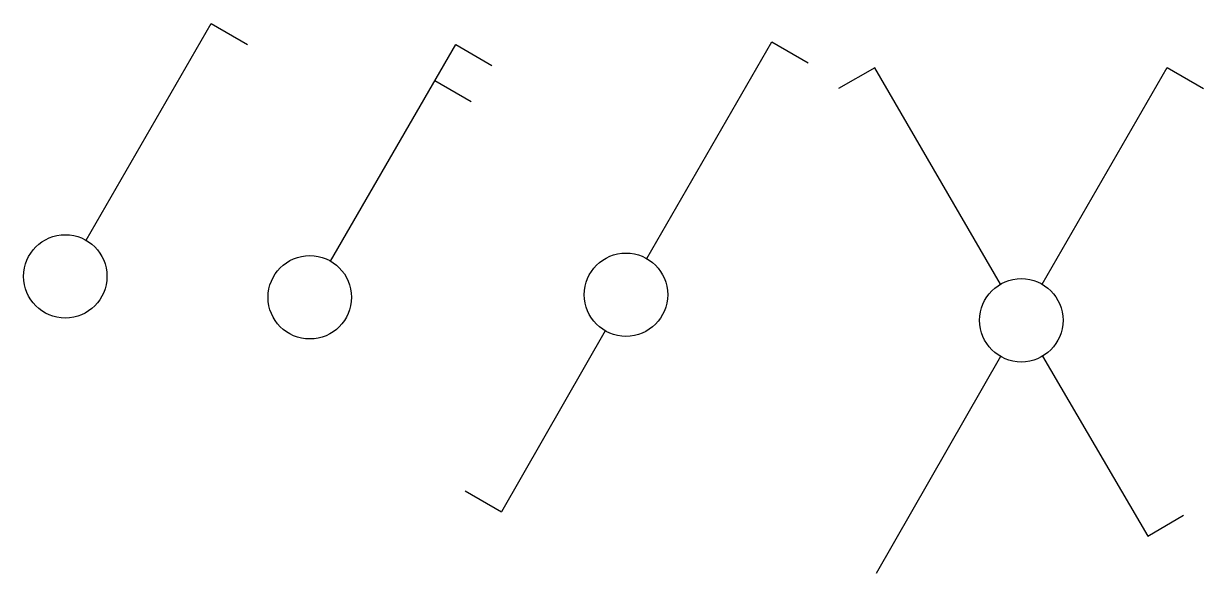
# Model space of a CAD drawing. Header units: millimetres. Extents: x 2630 to 2772, y 930 to 996.
import ezdxf

# ---------------------------------------------------------------- set-up
doc = ezdxf.new("R2010")
doc.units = ezdxf.units.MM

msp = doc.modelspace()

# ---------------------------------------------------------------- linework, layer by layer
for p, q in [((2637.74, 969.69), (2652.74, 995.68)), ((2652.74, 995.68), (2657.07, 993.18)), ((2667.06, 967.18), (2682.06, 993.16)), ((2682.06, 993.16), (2686.39, 990.66)), ((2704.97, 967.49), (2719.97, 993.47)), ((2719.97, 993.47), (2724.3, 990.97)), ((2732.31, 990.37), (2727.97, 987.88)), ((2747.36, 964.42), (2732.31, 990.37)), ((2752.37, 964.42), (2767.37, 990.4)), ((2767.37, 990.4), (2771.7, 987.9)), ((2679.56, 988.83), (2683.89, 986.33)), ((2699.98, 958.82), (2687.53, 937.14)), ((2747.38, 955.75), (2732.45, 929.74)), ((2752.4, 955.77), (2765.02, 934.2)), ((2683.2, 939.64), (2687.53, 937.14)), ((2765.02, 934.2), (2769.33, 936.73))]:
    msp.add_line(p, q)
for centre in [(2635.24, 965.36), (2664.56, 962.85), (2702.47, 963.16), (2749.87, 960.09)]:
    msp.add_circle(centre, 5)

doc.saveas('drawing.dxf')
